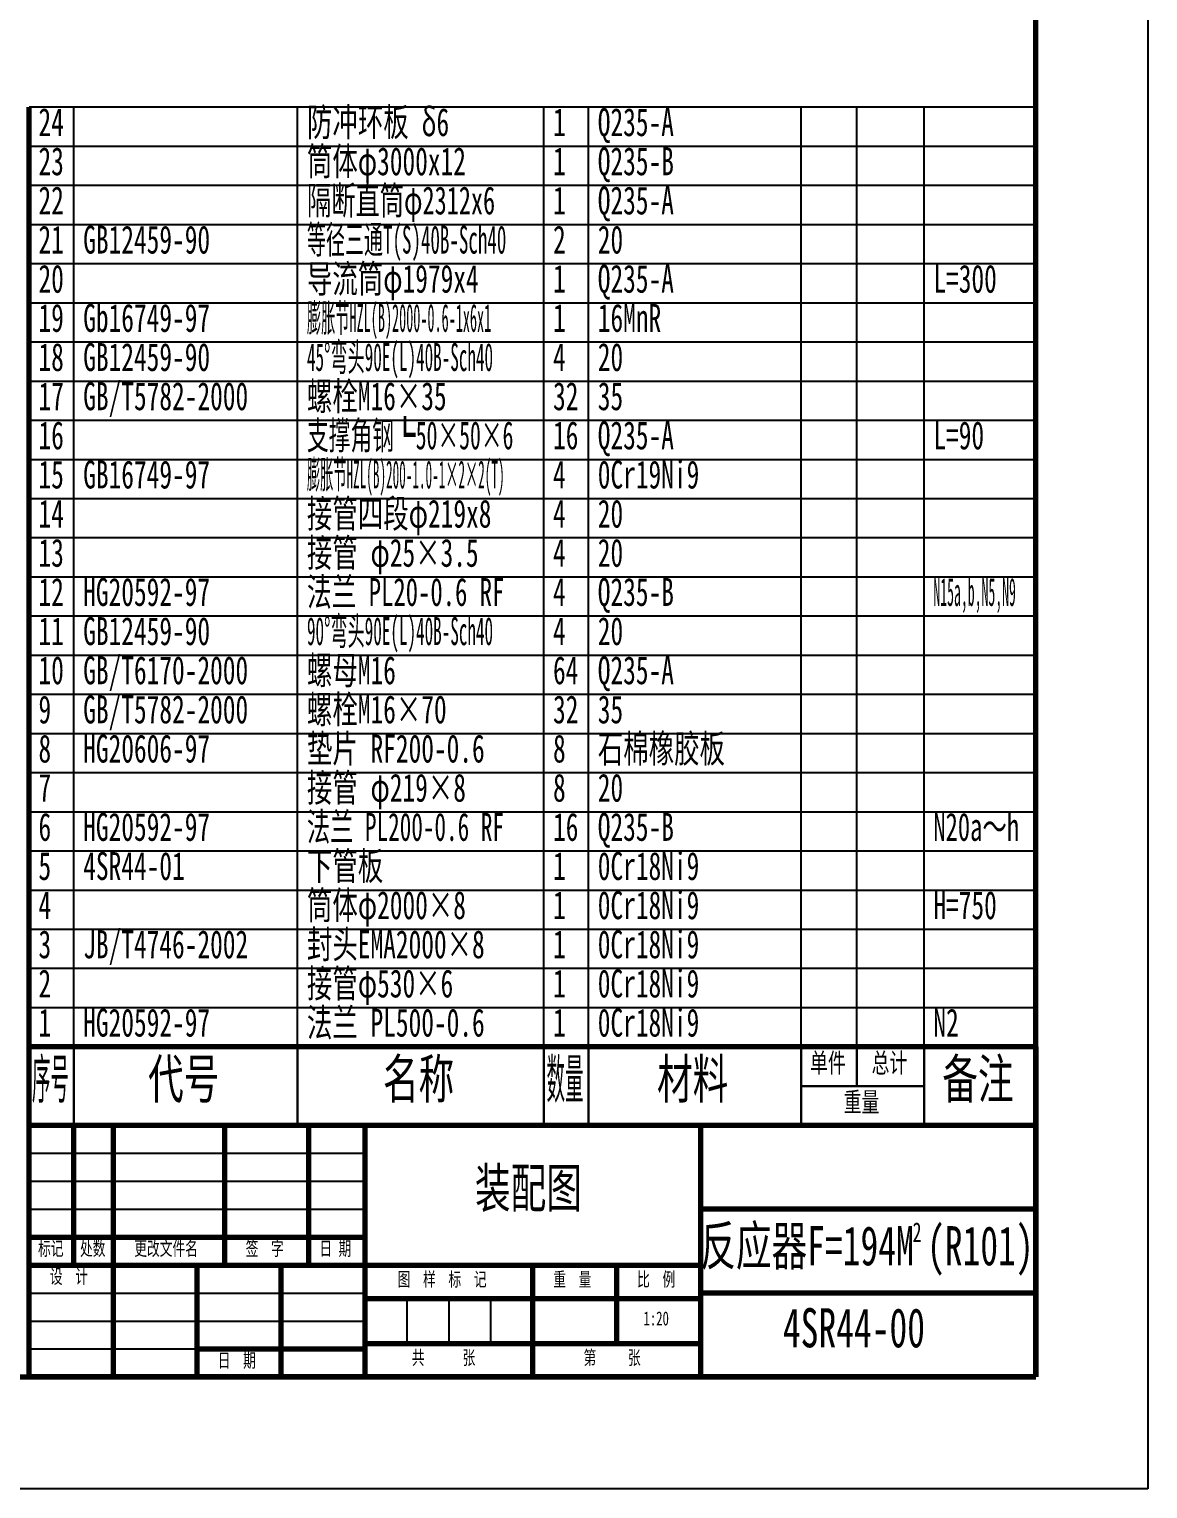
# Model space of a CAD drawing. Header units: millimetres. Extents: x -8410 to 8410, y -5940 to 5940.
# Drawn here: x 4410 to 8410, y -5940 to -721 of the extents above; entities that cross this region are included whole.
import ezdxf

# ---------------------------------------------------------------- set-up
doc = ezdxf.new("R2010")
doc.units = ezdxf.units.MM
doc.layers.add('CAXA0', color=7, linetype='Continuous', lineweight=70)
doc.layers.add('CAXA3', color=7, linetype='Continuous', lineweight=25)
doc.styles.add('TextStyle0', font='', dxfattribs={"width": 0.34603})
doc.styles.add('TextStyle1', font='', dxfattribs={"width": 0.60885})
doc.styles.add('TextStyle2', font='', dxfattribs={"width": 0.643506})
doc.styles.add('TextStyle3', font='', dxfattribs={"width": 0.449806})
doc.styles.add('TextStyle4', font='', dxfattribs={"width": 0.648229})
doc.styles.add('TextStyle5', font='', dxfattribs={"width": 0.36153})
doc.styles.add('TextStyle6', font='', dxfattribs={"width": 0.570642})
doc.styles.add('TextStyle7', font='', dxfattribs={"width": 0.372269})
doc.styles.add('TextStyle8', font='', dxfattribs={"width": 0.498576})
doc.styles.add('TextStyle9', font='', dxfattribs={"width": 0.636628})
doc.styles.add('标准', font='', dxfattribs={"width": 0.667})
doc.styles.get('TextStyle0').set_extended_font_data('FangSong_GB2312')
doc.styles.get('TextStyle1').set_extended_font_data('FangSong_GB2312')
doc.styles.get('TextStyle2').set_extended_font_data('FangSong_GB2312')
doc.styles.get('TextStyle3').set_extended_font_data('FangSong_GB2312')
doc.styles.get('TextStyle4').set_extended_font_data('FangSong_GB2312')
doc.styles.get('TextStyle5').set_extended_font_data('FangSong_GB2312')
doc.styles.get('TextStyle6').set_extended_font_data('FangSong_GB2312')
doc.styles.get('TextStyle7').set_extended_font_data('FangSong_GB2312')
doc.styles.get('TextStyle8').set_extended_font_data('FangSong_GB2312')
doc.styles.get('TextStyle9').set_extended_font_data('FangSong_GB2312')
doc.styles.get('标准').set_extended_font_data('FangSong_GB2312')

# ---------------------------------------------------------------- blocks, each defined once
blk = doc.blocks.new('CAXBLOCK179', base_point=(8010, -5540))
at = {"layer": 'CAXA0', "linetype": 'Continuous', "lineweight": 25}
for p, q in [((8410, 5940), (8410, -5940)), ((8410, -5940), (-8410, -5940))]:
    blk.add_line(p, q, dxfattribs=at)
at = {"layer": 'CAXA0', "linetype": 'Continuous', "lineweight": 70}
for p, q in [((8010, -5540), (8010, 5540)), ((-8010, -5540), (8010, -5540))]:
    blk.add_line(p, q, dxfattribs=at)
blk = doc.blocks.new('CAXBLOCK183')
at = {"layer": 'CAXA0', "color": 0, "attachment_point": 1, "style": '标准'}
for s, insert, char_height in [('\\fFangSong_GB2312|b0|i0|p34;反应器F=194M', (6810, -5000.8), 140), ('\\fFangSong_GB2312|b0|i0|p34;2', (7569, -4987.4), 70), ('\\fFangSong_GB2312|b0|i0|p34;(R101)', (7620.5, -5000.8), 140)]:
    blk.add_mtext(s, dxfattribs=dict(at, insert=insert, char_height=char_height))
blk = doc.blocks.new('CAXBLOCK182')
at = {"layer": 'CAXA0', "color": 0, "linetype": 'Continuous', "lineweight": 25}
blk.add_blockref('CAXBLOCK183', (0, 0), dxfattribs=at)
blk = doc.blocks.new('CAXBLOCK184')
at = {"layer": 'CAXA0', "color": 0, "linetype": 'Continuous', "lineweight": 25, "insert": (7105.1, -5294.1), "char_height": 140, "attachment_point": 1, "style": '标准'}
blk.add_mtext('\\fFangSong_GB2312|b0|i0|p34;4SR44-00', dxfattribs=at)
blk = doc.blocks.new('CAXBLOCK185')
at = {"layer": 'CAXA0', "color": 0, "linetype": 'Continuous', "lineweight": 25, "insert": (6004.1, -4794.1), "char_height": 140, "attachment_point": 1, "style": '标准'}
blk.add_mtext('\\fFangSong_GB2312|b0|i0|p34;装配图', dxfattribs=at)
blk = doc.blocks.new('CAXBLOCK186')
at = {"layer": 'CAXA0', "color": 0, "linetype": 'Continuous', "lineweight": 25, "insert": (6606.8, -5305.7), "char_height": 50, "attachment_point": 1, "style": '标准'}
blk.add_mtext('\\fFangSong_GB2312|b0|i0|p34;1:20', dxfattribs=at)
blk = doc.blocks.new('CAXBLOCK180', base_point=(8010, -4640))
at = {"layer": 'CAXA0', "linetype": 'Continuous', "lineweight": 70}
for p, q in [((4410, -5540), (4410, -4640)), ((4410, -4640), (8010, -4640)), ((4570, -5140), (4570, -4640)), ((4710, -4640), (4710, -5540)), ((5110, -5140), (5110, -4640)), ((5410, -5140), (5410, -4640)), ((5610, -4640), (5610, -5540)), ((6810, -4640), (6810, -5540)), ((8010, -4640), (8010, -5540)), ((8010, -4940), (6810, -4940)), ((4410, -5040), (5610, -5040)), ((4410, -5140), (6810, -5140)), ((5010, -5140), (5010, -5540)), ((5310, -5140), (5310, -5540)), ((6210, -5140), (6210, -5540)), ((6510, -5140), (6510, -5420)), ((5610, -5260), (6810, -5260)), ((8010, -5240), (6810, -5240)), ((5610, -5420), (6810, -5420)), ((5010, -5440), (5610, -5440)), ((8010, -5540), (4410, -5540))]:
    blk.add_line(p, q, dxfattribs=at)
at = {"layer": 'CAXA3', "linetype": 'Continuous', "lineweight": 25}
for p, q in [((4410, -4740), (5610, -4740)), ((4410, -4840), (5610, -4840)), ((4410, -4940), (5610, -4940)), ((4410, -5240), (5610, -5240)), ((5760, -5260), (5760, -5420)), ((5910, -5260), (5910, -5420)), ((6060, -5260), (6060, -5420)), ((4410, -5340), (5610, -5340)), ((4410, -5440), (5010, -5440))]:
    blk.add_line(p, q, dxfattribs=at)
at = {"layer": 'CAXA0', "color": 0}
for name in ['CAXBLOCK185', 'CAXBLOCK182', 'CAXBLOCK186', 'CAXBLOCK184']:
    blk.add_blockref(name, (0, 0), dxfattribs=at)
at = {"layer": 'CAXA0', "linetype": 'Continuous', "lineweight": 25, "char_height": 50, "attachment_point": 1, "style": '标准'}
for s, insert in [('\\fFangSong_GB2312|b0|i0|p34;标记', (4441.8, -5055.7)), ('\\fFangSong_GB2312|b0|i0|p34;处数', (4591.8, -5055.7)), ('\\fFangSong_GB2312|b0|i0|p34;更改文件名', (4785.8, -5055.7)), ('\\fFangSong_GB2312|b0|i0|p34;签  字', (5184, -5055.7)), ('\\fFangSong_GB2312|b0|i0|p34;日 期', (5447.9, -5055.7)), ('\\fFangSong_GB2312|b0|i0|p34;设  计', (4484, -5155.7)), ('\\fFangSong_GB2312|b0|i0|p34;图  样  标  记', (5727.6, -5165.7)), ('\\fFangSong_GB2312|b0|i0|p34;重  量', (6284, -5165.7)), ('\\fFangSong_GB2312|b0|i0|p34;比  例', (6584, -5165.7)), ('\\fFangSong_GB2312|b0|i0|p34;日  期', (5084, -5455.7)), ('\\fFangSong_GB2312|b0|i0|p34;共      张', (5778.3, -5445.7)), ('\\fFangSong_GB2312|b0|i0|p34;第     张', (6392.2, -5445.7))]:
    blk.add_mtext(s, dxfattribs=dict(at, insert=insert))
blk = doc.blocks.new('CAXBLOCK218')
at = {"layer": 'CAXA3', "color": 0, "linetype": 'Continuous', "lineweight": 70}
for p, q in [((4410, -4640), (4410, -4360)), ((4570, -4360), (4410, -4360)), ((4410, -4640), (4570, -4640))]:
    blk.add_line(p, q, dxfattribs=at)
at = {"layer": 'CAXA3', "color": 0, "linetype": 'Continuous', "lineweight": 25}
blk.add_line((4570, -4360), (4570, -4640), dxfattribs=at)
at = {"layer": 'CAXA3', "color": 0, "linetype": 'Continuous', "lineweight": 25, "insert": (4420, -4404.1), "char_height": 140, "attachment_point": 1, "style": 'TextStyle0'}
blk.add_mtext('\\fFangSong_GB2312|b0|i0|p34;序号', dxfattribs=at)
blk = doc.blocks.new('CAXBLOCK219')
at = {"layer": 'CAXA3', "color": 0, "linetype": 'Continuous', "lineweight": 25}
for p, q in [((4570, -4640), (4570, -4360)), ((5370, -4360), (5370, -4640))]:
    blk.add_line(p, q, dxfattribs=at)
at = {"layer": 'CAXA3', "color": 0, "linetype": 'Continuous', "lineweight": 70}
for p, q in [((5370, -4360), (4570, -4360)), ((4570, -4640), (5370, -4640))]:
    blk.add_line(p, q, dxfattribs=at)
at = {"layer": 'CAXA3', "color": 0, "linetype": 'Continuous', "lineweight": 25, "insert": (4835.1, -4404.1), "char_height": 140, "attachment_point": 1, "style": '标准'}
blk.add_mtext('\\fFangSong_GB2312|b0|i0|p34;代号', dxfattribs=at)
blk = doc.blocks.new('CAXBLOCK220')
at = {"layer": 'CAXA3', "color": 0, "linetype": 'Continuous', "lineweight": 25}
for p, q in [((5370, -4640), (5370, -4360)), ((6250, -4360), (6250, -4640))]:
    blk.add_line(p, q, dxfattribs=at)
at = {"layer": 'CAXA3', "color": 0, "linetype": 'Continuous', "lineweight": 70}
for p, q in [((6250, -4360), (5370, -4360)), ((5370, -4640), (6250, -4640))]:
    blk.add_line(p, q, dxfattribs=at)
at = {"layer": 'CAXA3', "color": 0, "linetype": 'Continuous', "lineweight": 25, "insert": (5675.1, -4404.1), "char_height": 140, "attachment_point": 1, "style": '标准'}
blk.add_mtext('\\fFangSong_GB2312|b0|i0|p34;名称', dxfattribs=at)
blk = doc.blocks.new('CAXBLOCK221')
at = {"layer": 'CAXA3', "color": 0, "linetype": 'Continuous', "lineweight": 25}
for p, q in [((6250, -4640), (6250, -4360)), ((6410, -4360), (6410, -4640))]:
    blk.add_line(p, q, dxfattribs=at)
at = {"layer": 'CAXA3', "color": 0, "linetype": 'Continuous', "lineweight": 70}
for p, q in [((6410, -4360), (6250, -4360)), ((6250, -4640), (6410, -4640))]:
    blk.add_line(p, q, dxfattribs=at)
at = {"layer": 'CAXA3', "color": 0, "linetype": 'Continuous', "lineweight": 25, "insert": (6260, -4404.1), "char_height": 140, "attachment_point": 1, "style": 'TextStyle0'}
blk.add_mtext('\\fFangSong_GB2312|b0|i0|p34;数量', dxfattribs=at)
blk = doc.blocks.new('CAXBLOCK222')
at = {"layer": 'CAXA3', "color": 0, "linetype": 'Continuous', "lineweight": 25}
for p, q in [((6410, -4640), (6410, -4360)), ((7170, -4360), (7170, -4640))]:
    blk.add_line(p, q, dxfattribs=at)
at = {"layer": 'CAXA3', "color": 0, "linetype": 'Continuous', "lineweight": 70}
for p, q in [((7170, -4360), (6410, -4360)), ((6410, -4640), (7170, -4640))]:
    blk.add_line(p, q, dxfattribs=at)
at = {"layer": 'CAXA3', "color": 0, "linetype": 'Continuous', "lineweight": 25, "insert": (6655.1, -4404.1), "char_height": 140, "attachment_point": 1, "style": '标准'}
blk.add_mtext('\\fFangSong_GB2312|b0|i0|p34;材料', dxfattribs=at)
blk = doc.blocks.new('CAXBLOCK223')
at = {"layer": 'CAXA3', "color": 0, "linetype": 'Continuous', "lineweight": 25}
for p, q in [((7170, -4640), (7170, -4500)), ((7610, -4500), (7170, -4500)), ((7610, -4500), (7610, -4640))]:
    blk.add_line(p, q, dxfattribs=at)
at = {"layer": 'CAXA3', "color": 0, "linetype": 'Continuous', "lineweight": 70}
blk.add_line((7170, -4640), (7610, -4640), dxfattribs=at)
at = {"layer": 'CAXA3', "color": 0, "linetype": 'Continuous', "lineweight": 25, "insert": (7322.5, -4522), "char_height": 70, "attachment_point": 1, "style": '标准'}
blk.add_mtext('\\fFangSong_GB2312|b0|i0|p34;重量', dxfattribs=at)
blk = doc.blocks.new('CAXBLOCK224')
at = {"layer": 'CAXA3', "color": 0, "linetype": 'Continuous', "lineweight": 25}
for p, q in [((7170, -4500), (7170, -4360)), ((7370, -4360), (7370, -4500)), ((7170, -4500), (7370, -4500))]:
    blk.add_line(p, q, dxfattribs=at)
at = {"layer": 'CAXA3', "color": 0, "linetype": 'Continuous', "lineweight": 70}
blk.add_line((7370, -4360), (7170, -4360), dxfattribs=at)
at = {"layer": 'CAXA3', "color": 0, "linetype": 'Continuous', "lineweight": 25, "insert": (7202.5, -4382), "char_height": 70, "attachment_point": 1, "style": '标准'}
blk.add_mtext('\\fFangSong_GB2312|b0|i0|p34;单件', dxfattribs=at)
blk = doc.blocks.new('CAXBLOCK225')
at = {"layer": 'CAXA3', "color": 0, "linetype": 'Continuous', "lineweight": 25}
for p, q in [((7370, -4500), (7370, -4360)), ((7610, -4360), (7610, -4500)), ((7370, -4500), (7610, -4500))]:
    blk.add_line(p, q, dxfattribs=at)
at = {"layer": 'CAXA3', "color": 0, "linetype": 'Continuous', "lineweight": 70}
blk.add_line((7610, -4360), (7370, -4360), dxfattribs=at)
at = {"layer": 'CAXA3', "color": 0, "linetype": 'Continuous', "lineweight": 25, "insert": (7422.5, -4382), "char_height": 70, "attachment_point": 1, "style": '标准'}
blk.add_mtext('\\fFangSong_GB2312|b0|i0|p34;总计', dxfattribs=at)
blk = doc.blocks.new('CAXBLOCK226')
at = {"layer": 'CAXA3', "color": 0, "linetype": 'Continuous', "lineweight": 25}
blk.add_line((7610, -4640), (7610, -4360), dxfattribs=at)
at = {"layer": 'CAXA3', "color": 0, "linetype": 'Continuous', "lineweight": 70}
for p, q in [((8010, -4360), (7610, -4360)), ((8010, -4360), (8010, -4640)), ((7610, -4640), (8010, -4640))]:
    blk.add_line(p, q, dxfattribs=at)
at = {"layer": 'CAXA3', "color": 0, "linetype": 'Continuous', "lineweight": 25, "insert": (7675.1, -4404.1), "char_height": 140, "attachment_point": 1, "style": '标准'}
blk.add_mtext('\\fFangSong_GB2312|b0|i0|p34;备注', dxfattribs=at)
blk = doc.blocks.new('CAXBLOCK227')
at = {"layer": 'CAXA3', "color": 0, "linetype": 'Continuous', "lineweight": 70}
for p, q in [((8010, -4640), (8010, -4360)), ((8010, -4360), (8010, -4640))]:
    blk.add_line(p, q, dxfattribs=at)
blk = doc.blocks.new('CAXBLOCK217', base_point=(4410, -4640))
at = {"layer": 'CAXA3'}
for name in ['CAXBLOCK218', 'CAXBLOCK219', 'CAXBLOCK220', 'CAXBLOCK221', 'CAXBLOCK222', 'CAXBLOCK224', 'CAXBLOCK225', 'CAXBLOCK226', 'CAXBLOCK227', 'CAXBLOCK223']:
    blk.add_blockref(name, (0, 0), dxfattribs=at)
blk = doc.blocks.new('CAXBLOCK228', base_point=(4410, -4360))
at = {"layer": 'CAXA3', "color": 0, "linetype": 'Continuous', "lineweight": 25}
for p, q in [((8010, -4220), (4410, -4220)), ((4570, -4360), (4570, -4220)), ((5370, -4360), (5370, -4220)), ((6250, -4360), (6250, -4220)), ((6410, -4360), (6410, -4220)), ((7170, -4360), (7170, -4220)), ((7370, -4360), (7370, -4220)), ((7610, -4360), (7610, -4220)), ((8010, -4360), (4410, -4360))]:
    blk.add_line(p, q, dxfattribs=at)
at = {"layer": 'CAXA3', "color": 0, "linetype": 'Continuous', "lineweight": 70}
for p, q in [((4410, -4360), (4410, -4220)), ((8010, -4360), (8010, -4220))]:
    blk.add_line(p, q, dxfattribs=at)
at = {"layer": 'CAXA3', "color": 0, "linetype": 'Continuous', "lineweight": 25, "char_height": 100, "attachment_point": 1, "style": '标准'}
for s, insert in [('\\fFangSong_GB2312|b0|i0|p34;1', (4443.2, -4223)), ('\\fFangSong_GB2312|b0|i0|p34;HG20592-97', (4603.2, -4223)), ('\\fFangSong_GB2312|b0|i0|p34;法兰 PL500-0.6', (5403.2, -4223)), ('\\fFangSong_GB2312|b0|i0|p34;1', (6283.2, -4223)), ('\\fFangSong_GB2312|b0|i0|p34;0Cr18Ni9', (6443.2, -4223)), ('\\fFangSong_GB2312|b0|i0|p34;N2', (7643.2, -4223))]:
    blk.add_mtext(s, dxfattribs=dict(at, insert=insert))
blk = doc.blocks.new('CAXBLOCK229', base_point=(4410, -4220))
at = {"layer": 'CAXA3', "color": 0, "linetype": 'Continuous', "lineweight": 25}
for p, q in [((8010, -4080), (4410, -4080)), ((4570, -4220), (4570, -4080)), ((5370, -4220), (5370, -4080)), ((6250, -4220), (6250, -4080)), ((6410, -4220), (6410, -4080)), ((7170, -4220), (7170, -4080)), ((7370, -4220), (7370, -4080)), ((7610, -4220), (7610, -4080)), ((8010, -4220), (4410, -4220))]:
    blk.add_line(p, q, dxfattribs=at)
at = {"layer": 'CAXA3', "color": 0, "linetype": 'Continuous', "lineweight": 70}
for p, q in [((4410, -4220), (4410, -4080)), ((8010, -4220), (8010, -4080))]:
    blk.add_line(p, q, dxfattribs=at)
at = {"layer": 'CAXA3', "color": 0, "linetype": 'Continuous', "lineweight": 25, "char_height": 100, "attachment_point": 1, "style": '标准'}
for s, insert in [('\\fFangSong_GB2312|b0|i0|p34;接管φ530×6', (5403.2, -4083)), ('\\fFangSong_GB2312|b0|i0|p34;2', (4443.2, -4083)), ('\\fFangSong_GB2312|b0|i0|p34;1', (6283.2, -4083)), ('\\fFangSong_GB2312|b0|i0|p34;0Cr18Ni9', (6443.2, -4083))]:
    blk.add_mtext(s, dxfattribs=dict(at, insert=insert))
blk = doc.blocks.new('CAXBLOCK230', base_point=(4410, -4080))
at = {"layer": 'CAXA3', "color": 0, "linetype": 'Continuous', "lineweight": 25}
for p, q in [((8010, -3940), (4410, -3940)), ((4570, -4080), (4570, -3940)), ((5370, -4080), (5370, -3940)), ((6250, -4080), (6250, -3940)), ((6410, -4080), (6410, -3940)), ((7170, -4080), (7170, -3940)), ((7370, -4080), (7370, -3940)), ((7610, -4080), (7610, -3940)), ((8010, -4080), (4410, -4080))]:
    blk.add_line(p, q, dxfattribs=at)
at = {"layer": 'CAXA3', "color": 0, "linetype": 'Continuous', "lineweight": 70}
for p, q in [((4410, -4080), (4410, -3940)), ((8010, -4080), (8010, -3940))]:
    blk.add_line(p, q, dxfattribs=at)
at = {"layer": 'CAXA3', "color": 0, "linetype": 'Continuous', "lineweight": 25, "char_height": 100, "attachment_point": 1, "style": '标准'}
for s, insert in [('\\fFangSong_GB2312|b0|i0|p34;3', (4443.2, -3943)), ('\\fFangSong_GB2312|b0|i0|p34;JB/T4746-2002', (4603.2, -3943)), ('\\fFangSong_GB2312|b0|i0|p34;封头EMA2000×8', (5403.2, -3943)), ('\\fFangSong_GB2312|b0|i0|p34;1', (6283.2, -3943)), ('\\fFangSong_GB2312|b0|i0|p34;0Cr18Ni9', (6443.2, -3943))]:
    blk.add_mtext(s, dxfattribs=dict(at, insert=insert))
blk = doc.blocks.new('CAXBLOCK231', base_point=(4410, -3940))
at = {"layer": 'CAXA3', "color": 0, "linetype": 'Continuous', "lineweight": 25}
for p, q in [((8010, -3800), (4410, -3800)), ((4570, -3940), (4570, -3800)), ((5370, -3940), (5370, -3800)), ((6250, -3940), (6250, -3800)), ((6410, -3940), (6410, -3800)), ((7170, -3940), (7170, -3800)), ((7370, -3940), (7370, -3800)), ((7610, -3940), (7610, -3800)), ((8010, -3940), (4410, -3940))]:
    blk.add_line(p, q, dxfattribs=at)
at = {"layer": 'CAXA3', "color": 0, "linetype": 'Continuous', "lineweight": 70}
for p, q in [((4410, -3940), (4410, -3800)), ((8010, -3940), (8010, -3800))]:
    blk.add_line(p, q, dxfattribs=at)
at = {"layer": 'CAXA3', "color": 0, "linetype": 'Continuous', "lineweight": 25, "char_height": 100, "attachment_point": 1, "style": '标准'}
for s, insert in [('\\fFangSong_GB2312|b0|i0|p34;4', (4443.2, -3803)), ('\\fFangSong_GB2312|b0|i0|p34;筒体φ2000×8', (5403.2, -3803)), ('\\fFangSong_GB2312|b0|i0|p34;1', (6283.2, -3803)), ('\\fFangSong_GB2312|b0|i0|p34;0Cr18Ni9', (6443.2, -3803)), ('\\fFangSong_GB2312|b0|i0|p34;H=750', (7643.2, -3803))]:
    blk.add_mtext(s, dxfattribs=dict(at, insert=insert))
blk = doc.blocks.new('CAXBLOCK232', base_point=(4410, -3800))
at = {"layer": 'CAXA3', "color": 0, "linetype": 'Continuous', "lineweight": 25}
for p, q in [((8010, -3660), (4410, -3660)), ((4570, -3800), (4570, -3660)), ((5370, -3800), (5370, -3660)), ((6250, -3800), (6250, -3660)), ((6410, -3800), (6410, -3660)), ((7170, -3800), (7170, -3660)), ((7370, -3800), (7370, -3660)), ((7610, -3800), (7610, -3660)), ((8010, -3800), (4410, -3800))]:
    blk.add_line(p, q, dxfattribs=at)
at = {"layer": 'CAXA3', "color": 0, "linetype": 'Continuous', "lineweight": 70}
for p, q in [((4410, -3800), (4410, -3660)), ((8010, -3800), (8010, -3660))]:
    blk.add_line(p, q, dxfattribs=at)
at = {"layer": 'CAXA3', "color": 0, "linetype": 'Continuous', "lineweight": 25, "char_height": 100, "attachment_point": 1, "style": '标准'}
for s, insert in [('\\fFangSong_GB2312|b0|i0|p34;下管板', (5403.2, -3663)), ('\\fFangSong_GB2312|b0|i0|p34;5', (4443.2, -3663)), ('\\fFangSong_GB2312|b0|i0|p34;4SR44-01', (4603.2, -3663)), ('\\fFangSong_GB2312|b0|i0|p34;1', (6283.2, -3663)), ('\\fFangSong_GB2312|b0|i0|p34;0Cr18Ni9', (6443.2, -3663))]:
    blk.add_mtext(s, dxfattribs=dict(at, insert=insert))
blk = doc.blocks.new('CAXBLOCK233', base_point=(4410, -3660))
at = {"layer": 'CAXA3', "color": 0, "linetype": 'Continuous', "lineweight": 25}
for p, q in [((8010, -3520), (4410, -3520)), ((4570, -3660), (4570, -3520)), ((5370, -3660), (5370, -3520)), ((6250, -3660), (6250, -3520)), ((6410, -3660), (6410, -3520)), ((7170, -3660), (7170, -3520)), ((7370, -3660), (7370, -3520)), ((7610, -3660), (7610, -3520)), ((8010, -3660), (4410, -3660))]:
    blk.add_line(p, q, dxfattribs=at)
at = {"layer": 'CAXA3', "color": 0, "linetype": 'Continuous', "lineweight": 70}
for p, q in [((4410, -3660), (4410, -3520)), ((8010, -3660), (8010, -3520))]:
    blk.add_line(p, q, dxfattribs=at)
at = {"layer": 'CAXA3', "color": 0, "linetype": 'Continuous', "lineweight": 25, "char_height": 100, "attachment_point": 1}
for s, insert, style in [('\\fFangSong_GB2312|b0|i0|p34;6', (4443.2, -3523), '标准'), ('\\fFangSong_GB2312|b0|i0|p34;HG20592-97', (4603.2, -3523), '标准'), ('\\fFangSong_GB2312|b0|i0|p34;法兰 PL200-0.6 RF', (5403.2, -3523), 'TextStyle1'), ('\\fFangSong_GB2312|b0|i0|p34;16', (6283.2, -3523), '标准'), ('\\fFangSong_GB2312|b0|i0|p34;Q235-B', (6443.2, -3523), '标准'), ('\\fFangSong_GB2312|b0|i0|p34;N20a～h', (7643.2, -3523), 'TextStyle2')]:
    blk.add_mtext(s, dxfattribs=dict(at, insert=insert, style=style))
blk = doc.blocks.new('CAXBLOCK234', base_point=(4410, -3520))
at = {"layer": 'CAXA3', "color": 0, "linetype": 'Continuous', "lineweight": 25}
for p, q in [((8010, -3380), (4410, -3380)), ((4570, -3520), (4570, -3380)), ((5370, -3520), (5370, -3380)), ((6250, -3520), (6250, -3380)), ((6410, -3520), (6410, -3380)), ((7170, -3520), (7170, -3380)), ((7370, -3520), (7370, -3380)), ((7610, -3520), (7610, -3380)), ((8010, -3520), (4410, -3520))]:
    blk.add_line(p, q, dxfattribs=at)
at = {"layer": 'CAXA3', "color": 0, "linetype": 'Continuous', "lineweight": 70}
for p, q in [((4410, -3520), (4410, -3380)), ((8010, -3520), (8010, -3380))]:
    blk.add_line(p, q, dxfattribs=at)
at = {"layer": 'CAXA3', "color": 0, "linetype": 'Continuous', "lineweight": 25, "char_height": 100, "attachment_point": 1, "style": '标准'}
for s, insert in [('\\fFangSong_GB2312|b0|i0|p34;7', (4443.2, -3383)), ('\\fFangSong_GB2312|b0|i0|p34;接管 φ219×8', (5403.2, -3383)), ('\\fFangSong_GB2312|b0|i0|p34;8', (6283.2, -3383)), ('\\fFangSong_GB2312|b0|i0|p34;20', (6443.2, -3383))]:
    blk.add_mtext(s, dxfattribs=dict(at, insert=insert))
blk = doc.blocks.new('CAXBLOCK235', base_point=(4410, -3380))
at = {"layer": 'CAXA3', "color": 0, "linetype": 'Continuous', "lineweight": 25}
for p, q in [((8010, -3240), (4410, -3240)), ((4570, -3380), (4570, -3240)), ((5370, -3380), (5370, -3240)), ((6250, -3380), (6250, -3240)), ((6410, -3380), (6410, -3240)), ((7170, -3380), (7170, -3240)), ((7370, -3380), (7370, -3240)), ((7610, -3380), (7610, -3240)), ((8010, -3380), (4410, -3380))]:
    blk.add_line(p, q, dxfattribs=at)
at = {"layer": 'CAXA3', "color": 0, "linetype": 'Continuous', "lineweight": 70}
for p, q in [((4410, -3380), (4410, -3240)), ((8010, -3380), (8010, -3240))]:
    blk.add_line(p, q, dxfattribs=at)
at = {"layer": 'CAXA3', "color": 0, "linetype": 'Continuous', "lineweight": 25, "char_height": 100, "attachment_point": 1, "style": '标准'}
for s, insert in [('\\fFangSong_GB2312|b0|i0|p34;垫片 RF200-0.6', (5403.2, -3243)), ('\\fFangSong_GB2312|b0|i0|p34;石棉橡胶板', (6443.2, -3243)), ('\\fFangSong_GB2312|b0|i0|p34;8', (4443.2, -3243)), ('\\fFangSong_GB2312|b0|i0|p34;HG20606-97', (4603.2, -3243)), ('\\fFangSong_GB2312|b0|i0|p34;8', (6283.2, -3243))]:
    blk.add_mtext(s, dxfattribs=dict(at, insert=insert))
blk = doc.blocks.new('CAXBLOCK236', base_point=(4410, -3240))
at = {"layer": 'CAXA3', "color": 0, "linetype": 'Continuous', "lineweight": 25}
for p, q in [((8010, -3100), (4410, -3100)), ((4570, -3240), (4570, -3100)), ((5370, -3240), (5370, -3100)), ((6250, -3240), (6250, -3100)), ((6410, -3240), (6410, -3100)), ((7170, -3240), (7170, -3100)), ((7370, -3240), (7370, -3100)), ((7610, -3240), (7610, -3100)), ((8010, -3240), (4410, -3240))]:
    blk.add_line(p, q, dxfattribs=at)
at = {"layer": 'CAXA3', "color": 0, "linetype": 'Continuous', "lineweight": 70}
for p, q in [((4410, -3240), (4410, -3100)), ((8010, -3240), (8010, -3100))]:
    blk.add_line(p, q, dxfattribs=at)
at = {"layer": 'CAXA3', "color": 0, "linetype": 'Continuous', "lineweight": 25, "char_height": 100, "attachment_point": 1, "style": '标准'}
for s, insert in [('\\fFangSong_GB2312|b0|i0|p34;9', (4443.2, -3103)), ('\\fFangSong_GB2312|b0|i0|p34;GB/T5782-2000', (4603.2, -3103)), ('\\fFangSong_GB2312|b0|i0|p34;螺栓M16×70', (5403.2, -3103)), ('\\fFangSong_GB2312|b0|i0|p34;32', (6283.2, -3103)), ('\\fFangSong_GB2312|b0|i0|p34;35', (6443.2, -3103))]:
    blk.add_mtext(s, dxfattribs=dict(at, insert=insert))
blk = doc.blocks.new('CAXBLOCK237', base_point=(4410, -3100))
at = {"layer": 'CAXA3', "color": 0, "linetype": 'Continuous', "lineweight": 25}
for p, q in [((8010, -2960), (4410, -2960)), ((4570, -3100), (4570, -2960)), ((5370, -3100), (5370, -2960)), ((6250, -3100), (6250, -2960)), ((6410, -3100), (6410, -2960)), ((7170, -3100), (7170, -2960)), ((7370, -3100), (7370, -2960)), ((7610, -3100), (7610, -2960)), ((8010, -3100), (4410, -3100))]:
    blk.add_line(p, q, dxfattribs=at)
at = {"layer": 'CAXA3', "color": 0, "linetype": 'Continuous', "lineweight": 70}
for p, q in [((4410, -3100), (4410, -2960)), ((8010, -3100), (8010, -2960))]:
    blk.add_line(p, q, dxfattribs=at)
at = {"layer": 'CAXA3', "color": 0, "linetype": 'Continuous', "lineweight": 25, "char_height": 100, "attachment_point": 1, "style": '标准'}
for s, insert in [('\\fFangSong_GB2312|b0|i0|p34;10', (4443.2, -2963)), ('\\fFangSong_GB2312|b0|i0|p34;GB/T6170-2000', (4603.2, -2963)), ('\\fFangSong_GB2312|b0|i0|p34;螺母M16', (5403.2, -2963)), ('\\fFangSong_GB2312|b0|i0|p34;64', (6283.2, -2963)), ('\\fFangSong_GB2312|b0|i0|p34;Q235-A', (6443.2, -2963))]:
    blk.add_mtext(s, dxfattribs=dict(at, insert=insert))
blk = doc.blocks.new('CAXBLOCK238', base_point=(4410, -2960))
at = {"layer": 'CAXA3', "color": 0, "linetype": 'Continuous', "lineweight": 25}
for p, q in [((8010, -2820), (4410, -2820)), ((4570, -2960), (4570, -2820)), ((5370, -2960), (5370, -2820)), ((6250, -2960), (6250, -2820)), ((6410, -2960), (6410, -2820)), ((7170, -2960), (7170, -2820)), ((7370, -2960), (7370, -2820)), ((7610, -2960), (7610, -2820)), ((8010, -2960), (4410, -2960))]:
    blk.add_line(p, q, dxfattribs=at)
at = {"layer": 'CAXA3', "color": 0, "linetype": 'Continuous', "lineweight": 70}
for p, q in [((4410, -2960), (4410, -2820)), ((8010, -2960), (8010, -2820))]:
    blk.add_line(p, q, dxfattribs=at)
at = {"layer": 'CAXA3', "color": 0, "linetype": 'Continuous', "lineweight": 25, "char_height": 100, "attachment_point": 1}
for s, insert, style in [('\\fFangSong_GB2312|b0|i0|p34;90{%%D}弯头90E(L)40B-Sch40', (5403.2, -2823), 'TextStyle3'), ('\\fFangSong_GB2312|b0|i0|p34;11', (4443.2, -2823), '标准'), ('\\fFangSong_GB2312|b0|i0|p34;GB12459-90', (4603.2, -2823), '标准'), ('\\fFangSong_GB2312|b0|i0|p34;4', (6283.2, -2823), '标准'), ('\\fFangSong_GB2312|b0|i0|p34;20', (6443.2, -2823), '标准')]:
    blk.add_mtext(s, dxfattribs=dict(at, insert=insert, style=style))
blk = doc.blocks.new('CAXBLOCK239', base_point=(4410, -2820))
at = {"layer": 'CAXA3', "color": 0, "linetype": 'Continuous', "lineweight": 25}
for p, q in [((8010, -2680), (4410, -2680)), ((4570, -2820), (4570, -2680)), ((5370, -2820), (5370, -2680)), ((6250, -2820), (6250, -2680)), ((6410, -2820), (6410, -2680)), ((7170, -2820), (7170, -2680)), ((7370, -2820), (7370, -2680)), ((7610, -2820), (7610, -2680)), ((8010, -2820), (4410, -2820))]:
    blk.add_line(p, q, dxfattribs=at)
at = {"layer": 'CAXA3', "color": 0, "linetype": 'Continuous', "lineweight": 70}
for p, q in [((4410, -2820), (4410, -2680)), ((8010, -2820), (8010, -2680))]:
    blk.add_line(p, q, dxfattribs=at)
at = {"layer": 'CAXA3', "color": 0, "linetype": 'Continuous', "lineweight": 25, "char_height": 100, "attachment_point": 1}
for s, insert, style in [('\\fFangSong_GB2312|b0|i0|p34;12', (4443.2, -2683), '标准'), ('\\fFangSong_GB2312|b0|i0|p34;HG20592-97', (4603.2, -2683), '标准'), ('\\fFangSong_GB2312|b0|i0|p34;法兰 PL20-0.6 RF', (5403.2, -2683), 'TextStyle4'), ('\\fFangSong_GB2312|b0|i0|p34;4', (6283.2, -2683), '标准'), ('\\fFangSong_GB2312|b0|i0|p34;Q235-B', (6443.2, -2683), '标准'), ('\\fFangSong_GB2312|b0|i0|p34;N15a,b,N5,N9', (7643.2, -2683), 'TextStyle5')]:
    blk.add_mtext(s, dxfattribs=dict(at, insert=insert, style=style))
blk = doc.blocks.new('CAXBLOCK240', base_point=(4410, -2680))
at = {"layer": 'CAXA3', "color": 0, "linetype": 'Continuous', "lineweight": 25}
for p, q in [((8010, -2540), (4410, -2540)), ((4570, -2680), (4570, -2540)), ((5370, -2680), (5370, -2540)), ((6250, -2680), (6250, -2540)), ((6410, -2680), (6410, -2540)), ((7170, -2680), (7170, -2540)), ((7370, -2680), (7370, -2540)), ((7610, -2680), (7610, -2540)), ((8010, -2680), (4410, -2680))]:
    blk.add_line(p, q, dxfattribs=at)
at = {"layer": 'CAXA3', "color": 0, "linetype": 'Continuous', "lineweight": 70}
for p, q in [((4410, -2680), (4410, -2540)), ((8010, -2680), (8010, -2540))]:
    blk.add_line(p, q, dxfattribs=at)
at = {"layer": 'CAXA3', "color": 0, "linetype": 'Continuous', "lineweight": 25, "char_height": 100, "attachment_point": 1, "style": '标准'}
for s, insert in [('\\fFangSong_GB2312|b0|i0|p34;13', (4443.2, -2543)), ('\\fFangSong_GB2312|b0|i0|p34;接管 φ25×3.5', (5403.2, -2543)), ('\\fFangSong_GB2312|b0|i0|p34;4', (6283.2, -2543)), ('\\fFangSong_GB2312|b0|i0|p34;20', (6443.2, -2543))]:
    blk.add_mtext(s, dxfattribs=dict(at, insert=insert))
blk = doc.blocks.new('CAXBLOCK241', base_point=(4410, -2540))
at = {"layer": 'CAXA3', "color": 0, "linetype": 'Continuous', "lineweight": 25}
for p, q in [((8010, -2400), (4410, -2400)), ((4570, -2540), (4570, -2400)), ((5370, -2540), (5370, -2400)), ((6250, -2540), (6250, -2400)), ((6410, -2540), (6410, -2400)), ((7170, -2540), (7170, -2400)), ((7370, -2540), (7370, -2400)), ((7610, -2540), (7610, -2400)), ((8010, -2540), (4410, -2540))]:
    blk.add_line(p, q, dxfattribs=at)
at = {"layer": 'CAXA3', "color": 0, "linetype": 'Continuous', "lineweight": 70}
for p, q in [((4410, -2540), (4410, -2400)), ((8010, -2540), (8010, -2400))]:
    blk.add_line(p, q, dxfattribs=at)
at = {"layer": 'CAXA3', "color": 0, "linetype": 'Continuous', "lineweight": 25, "char_height": 100, "attachment_point": 1, "style": '标准'}
for s, insert in [('\\fFangSong_GB2312|b0|i0|p34;接管四段φ219x8', (5403.2, -2403)), ('\\fFangSong_GB2312|b0|i0|p34;14', (4443.2, -2403)), ('\\fFangSong_GB2312|b0|i0|p34;4', (6283.2, -2403)), ('\\fFangSong_GB2312|b0|i0|p34;20', (6443.2, -2403))]:
    blk.add_mtext(s, dxfattribs=dict(at, insert=insert))
blk = doc.blocks.new('CAXBLOCK242', base_point=(4410, -2400))
at = {"layer": 'CAXA3', "color": 0, "linetype": 'Continuous', "lineweight": 25}
for p, q in [((8010, -2260), (4410, -2260)), ((4570, -2400), (4570, -2260)), ((5370, -2400), (5370, -2260)), ((6250, -2400), (6250, -2260)), ((6410, -2400), (6410, -2260)), ((7170, -2400), (7170, -2260)), ((7370, -2400), (7370, -2260)), ((7610, -2400), (7610, -2260)), ((8010, -2400), (4410, -2400))]:
    blk.add_line(p, q, dxfattribs=at)
at = {"layer": 'CAXA3', "color": 0, "linetype": 'Continuous', "lineweight": 70}
for p, q in [((4410, -2400), (4410, -2260)), ((8010, -2400), (8010, -2260))]:
    blk.add_line(p, q, dxfattribs=at)
at = {"layer": 'CAXA3', "color": 0, "linetype": 'Continuous', "lineweight": 25, "char_height": 100, "attachment_point": 1}
for s, insert, style in [('\\fFangSong_GB2312|b0|i0|p34;15', (4443.2, -2263), '标准'), ('\\fFangSong_GB2312|b0|i0|p34;GB16749-97', (4603.2, -2263), '标准'), ('\\fFangSong_GB2312|b0|i0|p34;膨胀节HZL(B)200-1.0-1×2×2(T)', (5403.2, -2263), 'TextStyle0'), ('\\fFangSong_GB2312|b0|i0|p34;4', (6283.2, -2263), '标准'), ('\\fFangSong_GB2312|b0|i0|p34;0Cr19Ni9', (6443.2, -2263), '标准')]:
    blk.add_mtext(s, dxfattribs=dict(at, insert=insert, style=style))
blk = doc.blocks.new('CAXBLOCK243', base_point=(4410, -2260))
at = {"layer": 'CAXA3', "color": 0, "linetype": 'Continuous', "lineweight": 25}
for p, q in [((8010, -2120), (4410, -2120)), ((4570, -2260), (4570, -2120)), ((5370, -2260), (5370, -2120)), ((6250, -2260), (6250, -2120)), ((6410, -2260), (6410, -2120)), ((7170, -2260), (7170, -2120)), ((7370, -2260), (7370, -2120)), ((7610, -2260), (7610, -2120)), ((8010, -2260), (4410, -2260))]:
    blk.add_line(p, q, dxfattribs=at)
at = {"layer": 'CAXA3', "color": 0, "linetype": 'Continuous', "lineweight": 70}
for p, q in [((4410, -2260), (4410, -2120)), ((8010, -2260), (8010, -2120))]:
    blk.add_line(p, q, dxfattribs=at)
at = {"layer": 'CAXA3', "color": 0, "linetype": 'Continuous', "lineweight": 25, "char_height": 100, "attachment_point": 1}
for s, insert, style in [('\\fFangSong_GB2312|b0|i0|p34;16', (4443.2, -2123), '标准'), ('\\fFangSong_GB2312|b0|i0|p34;支撑角钢┗50×50×6', (5403.2, -2123), 'TextStyle6'), ('\\fFangSong_GB2312|b0|i0|p34;16', (6283.2, -2123), '标准'), ('\\fFangSong_GB2312|b0|i0|p34;Q235-A', (6443.2, -2123), '标准'), ('\\fFangSong_GB2312|b0|i0|p34;L=90', (7643.2, -2123), '标准')]:
    blk.add_mtext(s, dxfattribs=dict(at, insert=insert, style=style))
blk = doc.blocks.new('CAXBLOCK244', base_point=(4410, -2120))
at = {"layer": 'CAXA3', "color": 0, "linetype": 'Continuous', "lineweight": 25}
for p, q in [((8010, -1980), (4410, -1980)), ((4570, -2120), (4570, -1980)), ((5370, -2120), (5370, -1980)), ((6250, -2120), (6250, -1980)), ((6410, -2120), (6410, -1980)), ((7170, -2120), (7170, -1980)), ((7370, -2120), (7370, -1980)), ((7610, -2120), (7610, -1980)), ((8010, -2120), (4410, -2120))]:
    blk.add_line(p, q, dxfattribs=at)
at = {"layer": 'CAXA3', "color": 0, "linetype": 'Continuous', "lineweight": 70}
for p, q in [((4410, -2120), (4410, -1980)), ((8010, -2120), (8010, -1980))]:
    blk.add_line(p, q, dxfattribs=at)
at = {"layer": 'CAXA3', "color": 0, "linetype": 'Continuous', "lineweight": 25, "char_height": 100, "attachment_point": 1, "style": '标准'}
for s, insert in [('\\fFangSong_GB2312|b0|i0|p34;GB/T5782-2000', (4603.2, -1983)), ('\\fFangSong_GB2312|b0|i0|p34;螺栓M16×35', (5403.2, -1983)), ('\\fFangSong_GB2312|b0|i0|p34;17', (4443.2, -1983)), ('\\fFangSong_GB2312|b0|i0|p34;32', (6283.2, -1983)), ('\\fFangSong_GB2312|b0|i0|p34;35', (6443.2, -1983))]:
    blk.add_mtext(s, dxfattribs=dict(at, insert=insert))
blk = doc.blocks.new('CAXBLOCK245', base_point=(4410, -1980))
at = {"layer": 'CAXA3', "color": 0, "linetype": 'Continuous', "lineweight": 25}
for p, q in [((8010, -1840), (4410, -1840)), ((4570, -1980), (4570, -1840)), ((5370, -1980), (5370, -1840)), ((6250, -1980), (6250, -1840)), ((6410, -1980), (6410, -1840)), ((7170, -1980), (7170, -1840)), ((7370, -1980), (7370, -1840)), ((7610, -1980), (7610, -1840)), ((8010, -1980), (4410, -1980))]:
    blk.add_line(p, q, dxfattribs=at)
at = {"layer": 'CAXA3', "color": 0, "linetype": 'Continuous', "lineweight": 70}
for p, q in [((4410, -1980), (4410, -1840)), ((8010, -1980), (8010, -1840))]:
    blk.add_line(p, q, dxfattribs=at)
at = {"layer": 'CAXA3', "color": 0, "linetype": 'Continuous', "lineweight": 25, "char_height": 100, "attachment_point": 1}
for s, insert, style in [('\\fFangSong_GB2312|b0|i0|p34;18', (4443.2, -1843), '标准'), ('\\fFangSong_GB2312|b0|i0|p34;GB12459-90', (4603.2, -1843), '标准'), ('\\fFangSong_GB2312|b0|i0|p34;45{%%D}弯头90E(L)40B-Sch40', (5403.2, -1843), 'TextStyle3'), ('\\fFangSong_GB2312|b0|i0|p34;4', (6283.2, -1843), '标准'), ('\\fFangSong_GB2312|b0|i0|p34;20', (6443.2, -1843), '标准')]:
    blk.add_mtext(s, dxfattribs=dict(at, insert=insert, style=style))
blk = doc.blocks.new('CAXBLOCK246', base_point=(4410, -1840))
at = {"layer": 'CAXA3', "color": 0, "linetype": 'Continuous', "lineweight": 25}
for p, q in [((8010, -1700), (4410, -1700)), ((4570, -1840), (4570, -1700)), ((5370, -1840), (5370, -1700)), ((6250, -1840), (6250, -1700)), ((6410, -1840), (6410, -1700)), ((7170, -1840), (7170, -1700)), ((7370, -1840), (7370, -1700)), ((7610, -1840), (7610, -1700)), ((8010, -1840), (4410, -1840))]:
    blk.add_line(p, q, dxfattribs=at)
at = {"layer": 'CAXA3', "color": 0, "linetype": 'Continuous', "lineweight": 70}
for p, q in [((4410, -1840), (4410, -1700)), ((8010, -1840), (8010, -1700))]:
    blk.add_line(p, q, dxfattribs=at)
at = {"layer": 'CAXA3', "color": 0, "linetype": 'Continuous', "lineweight": 25, "char_height": 100, "attachment_point": 1}
for s, insert, style in [('\\fFangSong_GB2312|b0|i0|p34;19', (4443.2, -1703), '标准'), ('\\fFangSong_GB2312|b0|i0|p34;Gb16749-97', (4603.2, -1703), '标准'), ('\\fFangSong_GB2312|b0|i0|p34;膨胀节HZL(B)2000-0.6-1x6x1', (5403.2, -1703), 'TextStyle7'), ('\\fFangSong_GB2312|b0|i0|p34;1', (6283.2, -1703), '标准'), ('\\fFangSong_GB2312|b0|i0|p34;16MnR', (6443.2, -1703), '标准')]:
    blk.add_mtext(s, dxfattribs=dict(at, insert=insert, style=style))
blk = doc.blocks.new('CAXBLOCK247', base_point=(4410, -1700))
at = {"layer": 'CAXA3', "color": 0, "linetype": 'Continuous', "lineweight": 25}
for p, q in [((8010, -1560), (4410, -1560)), ((4570, -1700), (4570, -1560)), ((5370, -1700), (5370, -1560)), ((6250, -1700), (6250, -1560)), ((6410, -1700), (6410, -1560)), ((7170, -1700), (7170, -1560)), ((7370, -1700), (7370, -1560)), ((7610, -1700), (7610, -1560)), ((8010, -1700), (4410, -1700))]:
    blk.add_line(p, q, dxfattribs=at)
at = {"layer": 'CAXA3', "color": 0, "linetype": 'Continuous', "lineweight": 70}
for p, q in [((4410, -1700), (4410, -1560)), ((8010, -1700), (8010, -1560))]:
    blk.add_line(p, q, dxfattribs=at)
at = {"layer": 'CAXA3', "color": 0, "linetype": 'Continuous', "lineweight": 25, "char_height": 100, "attachment_point": 1, "style": '标准'}
for s, insert in [('\\fFangSong_GB2312|b0|i0|p34;20', (4443.2, -1563)), ('\\fFangSong_GB2312|b0|i0|p34;导流筒φ1979x4', (5403.2, -1563)), ('\\fFangSong_GB2312|b0|i0|p34;Q235-A', (6443.2, -1563)), ('\\fFangSong_GB2312|b0|i0|p34;L=300', (7643.2, -1563)), ('\\fFangSong_GB2312|b0|i0|p34;1', (6283.2, -1563))]:
    blk.add_mtext(s, dxfattribs=dict(at, insert=insert))
blk = doc.blocks.new('CAXBLOCK248', base_point=(4410, -1560))
at = {"layer": 'CAXA3', "color": 0, "linetype": 'Continuous', "lineweight": 25}
for p, q in [((8010, -1420), (4410, -1420)), ((4570, -1560), (4570, -1420)), ((5370, -1560), (5370, -1420)), ((6250, -1560), (6250, -1420)), ((6410, -1560), (6410, -1420)), ((7170, -1560), (7170, -1420)), ((7370, -1560), (7370, -1420)), ((7610, -1560), (7610, -1420)), ((8010, -1560), (4410, -1560))]:
    blk.add_line(p, q, dxfattribs=at)
at = {"layer": 'CAXA3', "color": 0, "linetype": 'Continuous', "lineweight": 70}
for p, q in [((4410, -1560), (4410, -1420)), ((8010, -1560), (8010, -1420))]:
    blk.add_line(p, q, dxfattribs=at)
at = {"layer": 'CAXA3', "color": 0, "linetype": 'Continuous', "lineweight": 25, "char_height": 100, "attachment_point": 1}
for s, insert, style in [('\\fFangSong_GB2312|b0|i0|p34;等径三通T(S)40B-Sch40', (5403.2, -1423), 'TextStyle8'), ('\\fFangSong_GB2312|b0|i0|p34;21', (4443.2, -1423), '标准'), ('\\fFangSong_GB2312|b0|i0|p34;GB12459-90', (4603.2, -1423), '标准'), ('\\fFangSong_GB2312|b0|i0|p34;2', (6283.2, -1423), '标准'), ('\\fFangSong_GB2312|b0|i0|p34;20', (6443.2, -1423), '标准')]:
    blk.add_mtext(s, dxfattribs=dict(at, insert=insert, style=style))
blk = doc.blocks.new('CAXBLOCK249', base_point=(4410, -1420))
at = {"layer": 'CAXA3', "color": 0, "linetype": 'Continuous', "lineweight": 25}
for p, q in [((8010, -1280), (4410, -1280)), ((4570, -1420), (4570, -1280)), ((5370, -1420), (5370, -1280)), ((6250, -1420), (6250, -1280)), ((6410, -1420), (6410, -1280)), ((7170, -1420), (7170, -1280)), ((7370, -1420), (7370, -1280)), ((7610, -1420), (7610, -1280)), ((8010, -1420), (4410, -1420))]:
    blk.add_line(p, q, dxfattribs=at)
at = {"layer": 'CAXA3', "color": 0, "linetype": 'Continuous', "lineweight": 70}
for p, q in [((4410, -1420), (4410, -1280)), ((8010, -1420), (8010, -1280))]:
    blk.add_line(p, q, dxfattribs=at)
at = {"layer": 'CAXA3', "color": 0, "linetype": 'Continuous', "lineweight": 25, "char_height": 100, "attachment_point": 1}
for s, insert, style in [('\\fFangSong_GB2312|b0|i0|p34;22', (4443.2, -1283), '标准'), ('\\fFangSong_GB2312|b0|i0|p34;隔断直筒φ2312x6', (5403.2, -1283), 'TextStyle9'), ('\\fFangSong_GB2312|b0|i0|p34;1', (6283.2, -1283), '标准'), ('\\fFangSong_GB2312|b0|i0|p34;Q235-A', (6443.2, -1283), '标准')]:
    blk.add_mtext(s, dxfattribs=dict(at, insert=insert, style=style))
blk = doc.blocks.new('CAXBLOCK250', base_point=(4410, -1280))
at = {"layer": 'CAXA3', "color": 0, "linetype": 'Continuous', "lineweight": 25}
for p, q in [((8010, -1140), (4410, -1140)), ((4570, -1280), (4570, -1140)), ((5370, -1280), (5370, -1140)), ((6250, -1280), (6250, -1140)), ((6410, -1280), (6410, -1140)), ((7170, -1280), (7170, -1140)), ((7370, -1280), (7370, -1140)), ((7610, -1280), (7610, -1140)), ((8010, -1280), (4410, -1280))]:
    blk.add_line(p, q, dxfattribs=at)
at = {"layer": 'CAXA3', "color": 0, "linetype": 'Continuous', "lineweight": 70}
for p, q in [((4410, -1280), (4410, -1140)), ((8010, -1280), (8010, -1140))]:
    blk.add_line(p, q, dxfattribs=at)
at = {"layer": 'CAXA3', "color": 0, "linetype": 'Continuous', "lineweight": 25, "char_height": 100, "attachment_point": 1, "style": '标准'}
for s, insert in [('\\fFangSong_GB2312|b0|i0|p34;23', (4443.2, -1143)), ('\\fFangSong_GB2312|b0|i0|p34;筒体φ3000x12', (5403.2, -1143)), ('\\fFangSong_GB2312|b0|i0|p34;1', (6283.2, -1143)), ('\\fFangSong_GB2312|b0|i0|p34;Q235-B', (6443.2, -1143))]:
    blk.add_mtext(s, dxfattribs=dict(at, insert=insert))
blk = doc.blocks.new('CAXBLOCK251', base_point=(4410, -1140))
at = {"layer": 'CAXA3', "color": 0, "linetype": 'Continuous', "lineweight": 25}
for p, q in [((8010, -1000), (4410, -1000)), ((4570, -1140), (4570, -1000)), ((5370, -1140), (5370, -1000)), ((6250, -1140), (6250, -1000)), ((6410, -1140), (6410, -1000)), ((7170, -1140), (7170, -1000)), ((7370, -1140), (7370, -1000)), ((7610, -1140), (7610, -1000)), ((8010, -1140), (4410, -1140))]:
    blk.add_line(p, q, dxfattribs=at)
at = {"layer": 'CAXA3', "color": 0, "linetype": 'Continuous', "lineweight": 70}
for p, q in [((4410, -1140), (4410, -1000)), ((8010, -1140), (8010, -1000))]:
    blk.add_line(p, q, dxfattribs=at)
at = {"layer": 'CAXA3', "color": 0, "linetype": 'Continuous', "lineweight": 25, "char_height": 100, "attachment_point": 1, "style": '标准'}
for s, insert in [('\\fFangSong_GB2312|b0|i0|p34;防冲环板 δ6', (5403.2, -1003)), ('\\fFangSong_GB2312|b0|i0|p34;24', (4443.2, -1003)), ('\\fFangSong_GB2312|b0|i0|p34;1', (6283.2, -1003)), ('\\fFangSong_GB2312|b0|i0|p34;Q235-A', (6443.2, -1003))]:
    blk.add_mtext(s, dxfattribs=dict(at, insert=insert))
blk = doc.blocks.new('CAXBLOCK216', base_point=(0, 0))
at = {"layer": 'CAXA3'}
for name, p in [('CAXBLOCK251', (4410, -1140)), ('CAXBLOCK250', (4410, -1280)), ('CAXBLOCK249', (4410, -1420)), ('CAXBLOCK248', (4410, -1560)), ('CAXBLOCK247', (4410, -1700)), ('CAXBLOCK246', (4410, -1840)), ('CAXBLOCK245', (4410, -1980)), ('CAXBLOCK244', (4410, -2120)), ('CAXBLOCK243', (4410, -2260)), ('CAXBLOCK242', (4410, -2400)), ('CAXBLOCK241', (4410, -2540)), ('CAXBLOCK240', (4410, -2680)), ('CAXBLOCK239', (4410, -2820)), ('CAXBLOCK238', (4410, -2960)), ('CAXBLOCK237', (4410, -3100)), ('CAXBLOCK236', (4410, -3240)), ('CAXBLOCK235', (4410, -3380)), ('CAXBLOCK234', (4410, -3520)), ('CAXBLOCK233', (4410, -3660)), ('CAXBLOCK232', (4410, -3800)), ('CAXBLOCK231', (4410, -3940)), ('CAXBLOCK230', (4410, -4080)), ('CAXBLOCK229', (4410, -4220)), ('CAXBLOCK228', (4410, -4360)), ('CAXBLOCK217', (4410, -4640))]:
    blk.add_blockref(name, p, dxfattribs=at)

msp = doc.modelspace()

# ---------------------------------------------------------------- block references
at = {"layer": 'CAXA0'}
for name, p in [('CAXBLOCK179', (8010, -5540)), ('CAXBLOCK180', (8010, -4640))]:
    msp.add_blockref(name, p, dxfattribs=at)
at = {"layer": 'CAXA3'}
msp.add_blockref('CAXBLOCK216', (0, 0), dxfattribs=at)

doc.saveas('drawing.dxf')
